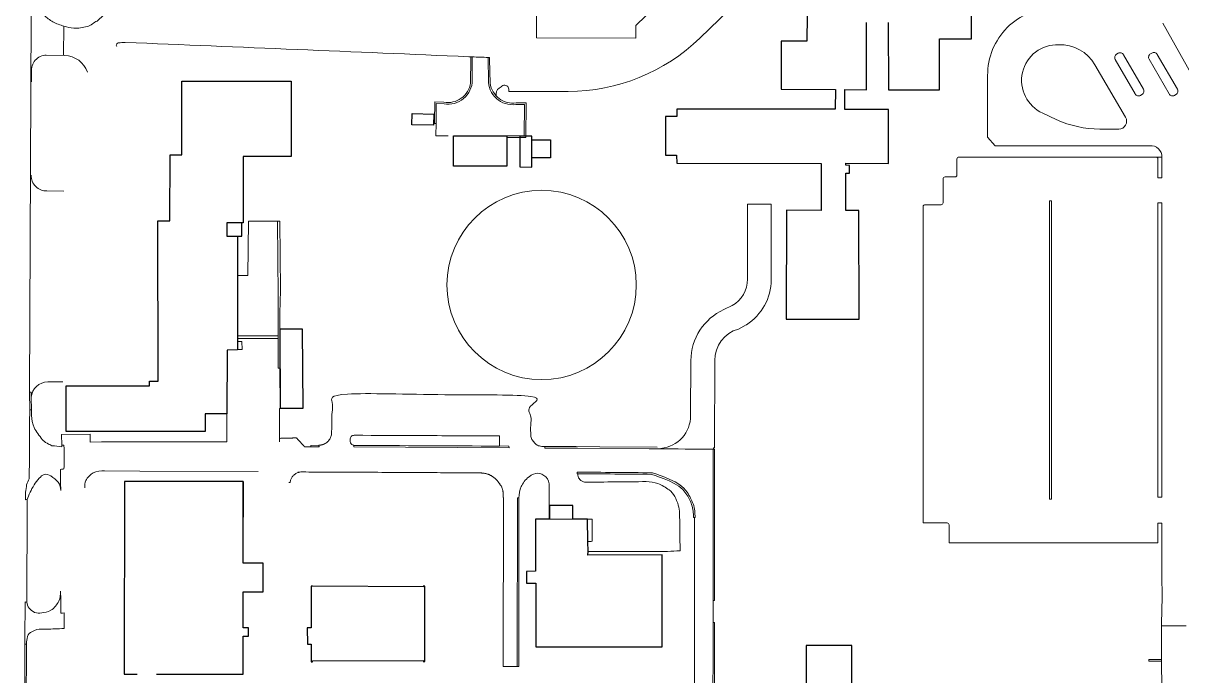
# Model space of a CAD drawing. Header units: millimetres. Extents: x 0 to 840, y 0 to 594.
# Drawn here: x 747.37 to 764.85, y 112.16 to 122.01 of the extents above; entities that cross this region are included whole.
import ezdxf

# ---------------------------------------------------------------- set-up
doc = ezdxf.new("R2010")
doc.units = ezdxf.units.MM
doc.layers.add('AC-0000-BESTAAND-co-06', color=1, linetype='Continuous')

msp = doc.modelspace()

# ---------------------------------------------------------------- linework, layer by layer
at = {"layer": 'AC-0000-BESTAAND-co-06', "linetype": 'Continuous', "lineweight": 13, "transparency": 33554687}
for p, q in [((747.98, 121.523), (747.984, 121.966)), ((754.668, 120.313), (754.865, 120.311)), ((757.777, 115.582), (757.801, 115.582)), ((757.786, 115.606), (757.786, 115.582))]:
    msp.add_line(p, q, dxfattribs=at)
at = {"layer": 'AC-0000-BESTAAND-co-06', "linetype": 'Continuous', "lineweight": 30, "transparency": 33554687}
msp.add_line((750.69, 115.096), (750.69, 114.559), dxfattribs=at)
at = {"layer": 'AC-0000-BESTAAND-co-06', "linetype": 'Continuous', "lineweight": 13, "transparency": 33554687, "flags": 128}
for points in [[(756.613, 121.786), (756.613, 121.978), (757.67, 123.003), (757.664, 123.395), (755.115, 123.406), (755.115, 121.792)], [(762.852, 114.832), (762.882, 114.832), (762.882, 119.332), (762.852, 119.332)], [(764.547, 119.302), (764.547, 114.859), (764.487, 114.859), (764.487, 119.302)], [(754.698, 115.629), (754.7, 115.605), (752.36, 115.617), (752.36, 115.641)], [(764.352, 112.412), (764.352, 112.388), (764.544, 112.388), (764.544, 112.412)]]:
    msp.add_lwpolyline(points, close=True, dxfattribs=at)
at = {"layer": 'AC-0000-BESTAAND-co-06', "linetype": 'Continuous', "lineweight": 30, "transparency": 33554687, "flags": 128}
for points in [[(760.418, 122.022), (760.425, 121.004), (761.194, 121.006), (761.195, 121.776), (761.675, 121.776), (761.675, 122.76)], [(759.195, 122.126), (759.194, 121.741), (758.807, 121.741), (758.807, 121.014), (759.623, 121.012), (759.622, 120.712), (757.229, 120.715), (757.229, 120.602), (757.061, 120.602), (757.062, 120.019), (757.228, 120.018), (757.23, 119.899), (759.41, 119.896), (759.407, 119.186), (758.884, 119.19), (758.882, 117.546), (759.983, 117.546), (759.979, 119.186), (759.778, 119.187), (759.778, 119.746), (759.838, 119.747), (759.837, 119.866), (759.778, 119.867), (759.779, 119.897), (760.423, 119.895), (760.424, 120.708), (760.092, 120.709), (759.767, 120.708), (759.767, 121.012), (760.092, 121.008), (760.092, 121.008), (760.093, 122.022)], [(753.566, 120.639), (753.561, 120.471), (753.231, 120.48), (753.236, 120.648), (753.566, 120.639)], [(753.861, 119.852), (753.864, 120.313), (754.668, 120.313), (754.666, 119.852), (753.861, 119.852)], [(754.864, 119.842), (755.043, 119.841), (755.043, 120.308), (754.865, 120.307), (754.864, 119.842)], [(755.046, 120.249), (755.327, 120.249), (755.326, 119.979), (755.046, 119.978), (755.046, 120.249)], [(750.601, 118.798), (750.667, 118.798), (750.667, 119)], [(751.248, 116.201), (751.592, 116.204), (751.585, 117.397), (751.241, 117.394), (751.248, 116.201)], [(750.69, 115.096), (748.897, 115.097), (748.895, 112.188), (749.09, 112.188)], [(749.382, 112.188), (750.689, 112.189), (750.689, 112.765), (750.769, 112.765), (750.769, 112.888), (750.689, 112.888), (750.689, 113.43), (750.989, 113.43), (750.989, 113.865), (750.689, 113.865), (750.69, 114.559), (750.69, 115.096)], [(757.01, 113.99), (755.888, 113.987), (755.891, 114.041), (755.889, 114.19), (755.884, 114.528), (755.662, 114.529), (755.662, 114.732), (755.308, 114.732), (755.308, 114.53), (755.304, 114.53), (755.101, 114.528), (755.1, 113.744), (754.964, 113.741), (754.964, 113.561), (755.102, 113.561), (755.102, 112.602), (757.011, 112.602), (757.01, 113.99)], [(753.409, 112.395), (753.409, 112.378), (753.428, 112.379), (753.429, 113.518), (753.41, 113.52), (753.408, 113.505), (751.736, 113.518), (751.717, 113.518), (751.716, 112.89), (751.656, 112.891), (751.657, 112.644), (751.717, 112.644), (751.717, 112.377), (751.737, 112.378), (751.737, 112.393), (753.409, 112.395)]]:
    msp.add_lwpolyline(points, dxfattribs=at)
at = {"layer": 'AC-0000-BESTAAND-co-06', "linetype": 'Continuous', "lineweight": 13, "transparency": 33554687, "flags": 128}
for points in [[(747.495, 122.415), (747.489, 122.133), (747.467, 116.445), (747.469, 116.177)], [(753.779, 120.313), (753.597, 120.313), (753.599, 120.503)], [(758.296, 118.15), (758.295, 118.217), (758.296, 119.282), (758.655, 119.283), (758.652, 118.689), (758.654, 118.579)], [(750.443, 115.693), (750.446, 117.077), (750.603, 117.083), (750.603, 117.086), (750.674, 117.086), (750.669, 117.207), (750.603, 117.207), (750.602, 118.204), (750.76, 118.204), (750.768, 119.024), (750.846, 119.023), (750.906, 119.023), (751.207, 119.025), (751.218, 117.896), (751.218, 116.808), (751.244, 116.808), (751.248, 116.201), (751.235, 116.2), (751.238, 115.693)], [(751.244, 116.808), (751.241, 117.394), (751.241, 117.634), (751.254, 117.977), (751.242, 119.025), (751.207, 119.025)], [(751.218, 117.292), (750.603, 117.292)], [(751.218, 117.256), (750.603, 117.256)], [(747.49, 116.445), (747.467, 116.445), (747.469, 116.177), (747.495, 116.178), (747.492, 116.367), (747.49, 116.445)], [(747.951, 115.645), (747.949, 115.808), (748.383, 115.809), (748.383, 115.692), (748.551, 115.693), (750.065, 115.696), (750.443, 115.693)], [(751.711, 115.619), (751.712, 115.642), (751.832, 115.645), (751.833, 115.62), (751.711, 115.619)], [(756.812, 115.59), (755.732, 115.598), (755.619, 115.599), (755.241, 115.6), (755.24, 115.626), (755.619, 115.624), (755.713, 115.623), (756.068, 115.619), (756.933, 115.614)], [(757.801, 115.582), (757.801, 113.3), (757.777, 113.3)], [(750.913, 115.246), (749.132, 115.253), (748.595, 115.255)], [(754.614, 114.844), (754.609, 112.304), (754.823, 112.304), (754.825, 114.851)], [(754.825, 114.851), (754.823, 112.304), (754.847, 112.304), (754.849, 114.851), (754.825, 114.851)], [(764.551, 113.27), (764.55, 113.255)], [(764.917, 112.919), (764.543, 112.919)], [(747.419, 112.641), (747.396, 112.643), (747.393, 111.479), (747.417, 111.479), (747.417, 111.792), (747.42, 112.525), (747.419, 112.641)]]:
    msp.add_lwpolyline(points, dxfattribs=at)
for points in [[(758.172, 122.364), (757.578, 121.787), (757.578, 121.787, -0.195418), (755.594, 120.982), (755.594, 120.982), (754.695, 120.982), (754.696, 121.015, 0.559498), (754.608, 121.069), (754.608, 121.069, 0.047124), (754.551, 121.033), (754.551, 121.033, 0.287068), (754.507, 120.913)], [(764.565, 122.012), (765.189, 120.892), (765.189, 120.892, 0.261408), (765.823, 120.528), (765.823, 120.528), (766.238, 120.532), (766.238, 120.532, 0.200083), (767.106, 120.898, 0.634834), (766.864, 121.509), (766.864, 121.509, -0.038083), (766.354, 121.572), (766.354, 121.572, -0.102759), (764.686, 122.403)], [(764.487, 114.172), (761.337, 114.172), (761.337, 114.442), (761.337, 114.442, 0.414214), (761.307, 114.472), (761.307, 114.472), (760.947, 114.472), (760.947, 119.242), (760.947, 119.242, -0.414214), (760.977, 119.272), (760.977, 119.272), (761.217, 119.272), (761.217, 119.272, 0.414214), (761.247, 119.302), (761.247, 119.302), (761.247, 119.662), (761.247, 119.662, -0.414214), (761.277, 119.692), (761.277, 119.692), (761.427, 119.692), (761.427, 119.692, 0.414214), (761.457, 119.722), (761.457, 119.722), (761.457, 119.962), (761.457, 119.962, -0.414214), (761.487, 119.992), (761.487, 119.992), (764.548, 119.992), (764.548, 119.992, 0.447169), (764.367, 120.163), (762.035, 120.163), (761.92, 120.292), (761.92, 121.223), (761.92, 121.223, -0.417497), (762.935, 122.243)], [(747.498, 121.128), (747.498, 121.277), (747.498, 121.277, -0.446463), (747.719, 121.528), (747.719, 121.528), (747.998, 121.524), (747.998, 121.524, -0.308597), (748.34, 121.273)], [(753.599, 120.503), (753.602, 120.798), (753.719, 120.795), (753.719, 120.795, 0.465532), (754.145, 121.152), (754.145, 121.152), (754.146, 121.459), (754.146, 121.503)], [(754.929, 120.307), (754.935, 120.785), (754.802, 120.785), (754.802, 120.785, -0.465265), (754.388, 121.158), (754.388, 121.158), (754.384, 121.46), (754.384, 121.494)], [(754.384, 121.494), (754.384, 121.46), (754.388, 121.158), (754.388, 121.158, 0.465265), (754.802, 120.785), (754.802, 120.785), (754.935, 120.785), (754.929, 120.31), (754.668, 120.313), (754.668, 120.289), (754.953, 120.286), (754.96, 120.809), (754.806, 120.809), (754.806, 120.809, -0.415917), (754.416, 121.104), (754.416, 121.104), (754.407, 121.461), (754.407, 121.493), (754.384, 121.494)], [(747.492, 119.717, 0.428987), (747.728, 119.48), (747.728, 119.48), (747.984, 119.477)], [(758.654, 118.579), (758.653, 118.142), (758.653, 118.142, -0.259586), (758.28, 117.462), (758.279, 117.462), (758.159, 117.396), (758.159, 117.396, 0.333781), (757.802, 116.922), (757.802, 116.922), (757.799, 115.606), (757.786, 115.606)], [(756.812, 115.59), (756.935, 115.59), (756.992, 115.595), (756.992, 115.595, 0.383699), (757.439, 116.092), (757.439, 116.092), (757.443, 116.923), (757.443, 116.923, -0.289191), (757.939, 117.691), (757.939, 117.691), (758.065, 117.75), (758.065, 117.75, 0.275738), (758.296, 118.15), (758.296, 118.15), (758.296, 118.15)], [(747.492, 116.367, -0.383584), (747.742, 116.6), (747.742, 116.6), (747.967, 116.6)]]:
    msp.add_lwpolyline(points, format="xyb", dxfattribs=at)
for points in [[(763.897, 120.412, 0.581233), (764, 120.591), (764, 120.591), (763.539, 121.385), (763.539, 121.384, 0.275055), (762.992, 121.687), (762.992, 121.687, 0.824548), (762.752, 120.654), (762.752, 120.654), (762.953, 120.556), (762.953, 120.556, 0.102041), (763.613, 120.412), (763.613, 120.412), (763.897, 120.412), (763.897, 120.412)], [(754.145, 121.152, -0.465532), (753.719, 120.795), (753.719, 120.795), (753.602, 120.798), (753.599, 120.499), (753.575, 120.499), (753.575, 120.527), (753.578, 120.823), (753.716, 120.819), (753.716, 120.819, 0.418182), (754.12, 121.108), (754.12, 121.108), (754.122, 121.475), (754.122, 121.505), (754.146, 121.503), (754.146, 121.459), (754.145, 121.152), (754.145, 121.152)], [(763.969, 121.535, 0.414214), (763.887, 121.557), (763.887, 121.557), (763.866, 121.545), (763.866, 121.545, 0.414214), (763.844, 121.463), (763.844, 121.463), (764.144, 120.944), (764.144, 120.944, 0.414214), (764.226, 120.922), (764.226, 120.922), (764.247, 120.934), (764.247, 120.934, 0.414214), (764.269, 121.016), (764.269, 121.016), (763.969, 121.535), (763.969, 121.535)], [(764.397, 121.561), (764.377, 121.549), (764.377, 121.549, 0.414214), (764.355, 121.467), (764.355, 121.467), (764.657, 120.944), (764.657, 120.944, 0.414214), (764.739, 120.922), (764.739, 120.922), (764.76, 120.934), (764.76, 120.934, 0.414214), (764.782, 121.016), (764.782, 121.016), (764.479, 121.539), (764.479, 121.539, 0.414214), (764.397, 121.561), (764.397, 121.561)], [(764.487, 119.962, 0.414214), (764.457, 119.992), (764.457, 119.992), (764.548, 119.992), (764.547, 119.98), (764.547, 119.68), (764.487, 119.68), (764.487, 119.962)]]:
    msp.add_lwpolyline(points, format="xyb", close=True, dxfattribs=at)
at = {"layer": 'AC-0000-BESTAAND-co-06', "linetype": 'Continuous', "lineweight": 30, "transparency": 33554687, "flags": 128}
for points in [[(749.766, 121.135), (751.413, 121.135), (751.413, 119.998), (750.69, 119.999), (750.689, 119), (750.442, 119), (750.442, 118.798), (750.601, 118.798), (750.603, 117.083), (750.446, 117.077), (750.445, 116.119), (750.114, 116.119), (750.114, 115.849), (748.593, 115.849), (748.019, 115.849), (748.019, 116.539), (748.593, 116.539), (749.276, 116.539), (749.276, 116.612), (749.405, 116.612), (749.404, 119.03), (749.585, 119.03), (749.586, 120.025), (749.766, 120.025)], [(759.181, 111.184), (759.871, 111.184), (759.871, 112.624), (759.181, 112.624)]]:
    msp.add_lwpolyline(points, close=True, dxfattribs=at)
at = {"layer": 'AC-0000-BESTAAND-co-06', "linetype": 'Continuous', "lineweight": 13, "transparency": 33554687}
msp.add_circle((755.191, 118.062), 1.428, dxfattribs=at)
msp.add_arc((764.517, 119.722), 0.03, 179.9993, 179.9997, dxfattribs=at)
for points, knots in [([(750.172, 123.579), (750.172, 123.579), (749.597, 123.603), (749.022, 123.626), (748.448, 123.649), (748.414, 123.65), (748.38, 123.651), (748.346, 123.652), (748.337, 123.651), (748.328, 123.651), (748.319, 123.65), (748.236, 123.647), (748.154, 123.644), (748.072, 123.641), (748.004, 123.615), (747.893, 123.573), (747.824, 123.513), (747.756, 123.453), (747.688, 123.388), (747.627, 123.322), (747.57, 123.261), (747.538, 123.15), (747.522, 123.089), (747.512, 122.98), (747.503, 122.872), (747.493, 122.763), (747.494, 122.647), (747.494, 122.531), (747.495, 122.415), (747.519, 122.371), (747.548, 122.318), (747.581, 122.273), (747.616, 122.226), (747.648, 122.178), (747.688, 122.133), (747.726, 122.091), (747.77, 122.059), (747.82, 122.032), (747.873, 122.003), (747.927, 121.983), (747.984, 121.966), (748.034, 121.951), (748.084, 121.942), (748.134, 121.937), (748.201, 121.931), (748.268, 121.946), (748.335, 121.959), (748.391, 121.971), (748.441, 122.029), (748.484, 122.041), (749.047, 122.554), (749.609, 123.067), (750.172, 123.579)], [0, 0, 0, 0, 0.025, 0.05, 0.05, 0.05, 0.1, 0.1, 0.1, 0.15, 0.15, 0.15, 0.2, 0.2, 0.2, 0.268921, 0.268921, 0.268921, 0.336683, 0.336683, 0.336683, 0.4, 0.4, 0.4, 0.5, 0.5, 0.5, 0.6, 0.6, 0.6, 0.627412, 0.627412, 0.627412, 0.65658, 0.65658, 0.65658, 0.684142, 0.684142, 0.684142, 0.713288, 0.713288, 0.713288, 0.738541, 0.738541, 0.738541, 0.771929, 0.771929, 0.771929, 0.8, 0.8, 0.8, 1, 1, 1, 1]), ([(754.407, 121.493), (754.399, 121.493), (754.391, 121.493), (754.384, 121.494), (754.304, 121.497), (754.225, 121.5), (754.146, 121.503), (754.128, 121.504), (754.11, 121.505), (754.092, 121.506), (752.365, 121.578), (750.638, 121.65), (748.911, 121.721), (748.875, 121.719), (748.84, 121.717), (748.805, 121.715), (748.801, 121.713), (748.785, 121.71), (748.781, 121.702), (748.777, 121.695), (748.774, 121.688), (748.775, 121.681), (748.775, 121.674), (748.782, 121.668), (748.783, 121.662)], [0, 0, 0, 0, 0.1, 0.1, 0.1, 0.2, 0.2, 0.2, 0.3, 0.3, 0.3, 0.4, 0.4, 0.4, 0.5, 0.5, 0.5, 0.698019, 0.698019, 0.698019, 0.854266, 0.854266, 0.854266, 1, 1, 1, 1]), ([(747.469, 116.177), (747.467, 115.83), (747.464, 115.483), (747.462, 115.137), (747.448, 115.107), (747.435, 115.077), (747.422, 115.047), (747.417, 115.009), (747.412, 114.971), (747.407, 114.933), (747.406, 114.896), (747.405, 114.859), (747.404, 114.822), (747.414, 114.823), (747.423, 114.823), (747.433, 114.824), (747.43, 114.308), (747.427, 113.792), (747.424, 113.276), (747.428, 113.254), (747.438, 113.208), (747.461, 113.186), (747.485, 113.162), (747.509, 113.135), (747.543, 113.122), (747.578, 113.109), (747.615, 113.109), (747.65, 113.113), (747.696, 113.119), (747.741, 113.126), (747.786, 113.153), (747.843, 113.187), (747.881, 113.242), (747.908, 113.29), (747.931, 113.33), (747.936, 113.401), (747.935, 113.441), (747.937, 113.331), (747.939, 113.221), (747.94, 113.112), (747.957, 113.112), (747.974, 113.112), (747.991, 113.113), (747.99, 113.034), (747.99, 112.956), (747.99, 112.878), (747.942, 112.877), (747.894, 112.873), (747.846, 112.872), (747.767, 112.869), (747.689, 112.871), (747.611, 112.868), (747.564, 112.867), (747.521, 112.838), (747.48, 112.817), (747.426, 112.789), (747.42, 112.672), (747.419, 112.641), (747.411, 112.642), (747.404, 112.642), (747.396, 112.643), (747.397, 112.855), (747.398, 113.067), (747.399, 113.279), (747.407, 113.278), (747.415, 113.277), (747.424, 113.276)], [0, 0, 0, 0, 0.033333, 0.033333, 0.033333, 0.066667, 0.066667, 0.066667, 0.1, 0.1, 0.1, 0.133333, 0.133333, 0.133333, 0.166667, 0.166667, 0.166667, 0.2, 0.2, 0.2, 0.224605, 0.224605, 0.224605, 0.251177, 0.251177, 0.251177, 0.278444, 0.278444, 0.278444, 0.31433, 0.31433, 0.31433, 0.361047, 0.361047, 0.361047, 0.4, 0.4, 0.4, 0.466667, 0.466667, 0.466667, 0.533333, 0.533333, 0.533333, 0.6, 0.6, 0.6, 0.640805, 0.640805, 0.640805, 0.707549, 0.707549, 0.707549, 0.747169, 0.747169, 0.747169, 0.8, 0.8, 0.8, 0.866667, 0.866667, 0.866667, 0.933333, 0.933333, 0.933333, 1, 1, 1, 1]), ([(747.469, 116.177), (747.478, 116.177), (747.487, 116.178), (747.495, 116.178), (747.495, 116.149), (747.495, 116.119), (747.495, 116.09), (747.497, 116.038), (747.51, 115.962), (747.536, 115.91), (747.567, 115.849), (747.614, 115.788), (747.657, 115.73), (747.692, 115.684), (747.768, 115.655), (747.803, 115.637), (747.853, 115.631), (747.902, 115.626), (747.951, 115.62), (747.951, 115.628), (747.951, 115.637), (747.951, 115.645), (747.963, 115.645), (747.974, 115.644), (747.986, 115.644), (747.986, 115.571), (747.987, 115.497), (747.987, 115.424), (747.987, 115.378), (747.986, 115.332), (747.986, 115.286), (747.969, 115.283), (747.952, 115.281), (747.934, 115.279), (747.935, 115.173), (747.936, 115.067), (747.936, 114.961), (747.935, 114.991), (747.926, 115.054), (747.899, 115.085), (747.868, 115.119), (747.833, 115.154), (747.788, 115.18), (747.757, 115.198), (747.718, 115.214), (747.688, 115.202), (747.66, 115.192), (747.635, 115.171), (747.613, 115.146), (747.583, 115.113), (747.56, 115.078), (747.535, 115.044), (747.49, 114.978), (747.455, 114.889), (747.433, 114.824)], [0, 0, 0, 0, 0.125, 0.125, 0.125, 0.25, 0.25, 0.25, 0.330324, 0.330324, 0.330324, 0.424504, 0.424504, 0.424504, 0.5, 0.5, 0.5, 0.535714, 0.535714, 0.535714, 0.571429, 0.571429, 0.571429, 0.607143, 0.607143, 0.607143, 0.642857, 0.642857, 0.642857, 0.678571, 0.678571, 0.678571, 0.714286, 0.714286, 0.714286, 0.75, 0.75, 0.75, 0.788317, 0.788317, 0.788317, 0.831816, 0.831816, 0.831816, 0.862129, 0.862129, 0.862129, 0.889928, 0.889928, 0.889928, 0.928032, 0.928032, 0.928032, 1, 1, 1, 1]), ([(754.554, 115.784), (754.554, 115.784), (753.823, 115.787), (753.092, 115.791), (752.361, 115.794), (752.353, 115.793), (752.326, 115.788), (752.319, 115.775), (752.313, 115.763), (752.306, 115.752), (752.304, 115.74), (752.302, 115.726), (752.302, 115.713), (752.304, 115.7), (752.307, 115.687), (752.313, 115.676), (752.319, 115.665), (752.326, 115.65), (752.352, 115.644), (752.36, 115.641), (753.091, 115.637), (753.823, 115.634), (754.554, 115.63), (754.554, 115.681), (754.554, 115.732), (754.554, 115.784)], [0, 0, 0, 0, 0.125, 0.25, 0.25, 0.25, 0.305988, 0.305988, 0.305988, 0.351087, 0.351087, 0.351087, 0.398593, 0.398593, 0.398593, 0.443744, 0.443744, 0.443744, 0.5, 0.5, 0.5, 0.75, 0.75, 0.75, 1, 1, 1, 1]), ([(757.777, 112.97), (757.785, 112.97), (757.793, 112.97), (757.801, 112.97), (757.8, 112.299), (757.8, 111.628), (757.8, 110.957), (757.8, 110.918), (757.803, 110.873), (757.813, 110.835), (757.82, 110.803), (757.831, 110.771), (757.845, 110.74), (757.856, 110.716), (757.868, 110.693), (757.883, 110.672), (757.903, 110.642), (757.926, 110.617), (757.952, 110.593), (757.98, 110.566), (758.012, 110.547), (758.043, 110.525), (758.073, 110.505), (758.114, 110.491), (758.144, 110.482), (758.154, 110.48), (758.164, 110.477), (758.174, 110.474), (758.182, 110.473), (758.19, 110.471), (758.199, 110.47), (758.208, 110.469), (758.216, 110.467), (758.225, 110.466), (758.233, 110.466), (758.241, 110.465), (758.25, 110.464), (758.258, 110.464), (758.266, 110.464), (758.274, 110.463), (758.83, 110.464), (759.385, 110.464), (759.941, 110.464), (759.941, 110.464), (759.941, 110.464), (759.941, 110.464), (759.941, 110.456), (759.941, 110.448), (759.941, 110.44), (759.385, 110.44), (758.829, 110.44), (758.273, 110.439), (758.264, 110.44), (758.256, 110.44), (758.248, 110.44), (758.24, 110.441), (758.231, 110.442), (758.223, 110.442), (758.214, 110.444), (758.204, 110.445), (758.195, 110.446), (758.186, 110.448), (758.178, 110.449), (758.169, 110.451), (758.159, 110.454), (758.148, 110.456), (758.137, 110.459), (758.106, 110.468), (758.062, 110.483), (758.031, 110.505), (757.999, 110.527), (757.965, 110.547), (757.936, 110.575), (757.908, 110.6), (757.884, 110.627), (757.863, 110.658), (757.847, 110.681), (757.835, 110.704), (757.823, 110.73), (757.808, 110.762), (757.797, 110.796), (757.789, 110.829), (757.779, 110.87), (757.776, 110.916), (757.776, 110.956), (757.777, 112.498), (757.777, 114.04), (757.777, 115.582), (757.496, 115.585), (757.216, 115.587), (756.935, 115.59)], [0, 0, 0, 0, 0.071429, 0.071429, 0.071429, 0.142857, 0.142857, 0.142857, 0.170862, 0.170862, 0.170862, 0.193624, 0.193624, 0.193624, 0.211309, 0.211309, 0.211309, 0.23517, 0.23517, 0.23517, 0.260816, 0.260816, 0.260816, 0.285714, 0.285714, 0.285714, 0.309524, 0.309524, 0.309524, 0.333333, 0.333333, 0.333333, 0.357143, 0.357143, 0.357143, 0.380952, 0.380952, 0.380952, 0.404762, 0.404762, 0.404762, 0.428571, 0.428571, 0.428571, 0.571429, 0.571429, 0.571429, 0.591837, 0.591837, 0.591837, 0.612245, 0.612245, 0.612245, 0.632653, 0.632653, 0.632653, 0.653061, 0.653061, 0.653061, 0.673469, 0.673469, 0.673469, 0.693878, 0.693878, 0.693878, 0.714286, 0.714286, 0.714286, 0.739335, 0.739335, 0.739335, 0.764982, 0.764982, 0.764982, 0.788867, 0.788867, 0.788867, 0.806756, 0.806756, 0.806756, 0.829551, 0.829551, 0.829551, 0.857143, 0.857143, 0.857143, 0.928571, 0.928571, 0.928571, 1, 1, 1, 1]), ([(759.941, 110.464), (759.941, 110.456), (759.941, 110.448), (759.941, 110.44), (759.385, 110.44), (758.829, 110.44), (758.273, 110.439), (758.264, 110.44), (758.256, 110.44), (758.248, 110.44), (758.24, 110.441), (758.231, 110.442), (758.223, 110.442), (758.214, 110.444), (758.204, 110.445), (758.195, 110.446), (758.186, 110.448), (758.178, 110.449), (758.169, 110.451), (758.159, 110.454), (758.148, 110.456), (758.137, 110.459), (758.106, 110.468), (758.062, 110.483), (758.031, 110.505), (757.999, 110.527), (757.965, 110.547), (757.936, 110.575), (757.908, 110.6), (757.884, 110.627), (757.863, 110.658), (757.847, 110.681), (757.835, 110.704), (757.823, 110.73), (757.808, 110.762), (757.797, 110.796), (757.789, 110.829), (757.779, 110.87), (757.776, 110.916), (757.776, 110.956), (757.777, 112.498), (757.777, 114.04), (757.777, 115.582), (757.673, 115.583), (757.568, 115.584), (757.464, 115.585)], [0, 0, 0, 0, 0.047619, 0.047619, 0.047619, 0.095238, 0.095238, 0.095238, 0.142857, 0.142857, 0.142857, 0.190476, 0.190476, 0.190476, 0.238095, 0.238095, 0.238095, 0.285714, 0.285714, 0.285714, 0.333333, 0.333333, 0.333333, 0.391781, 0.391781, 0.391781, 0.451625, 0.451625, 0.451625, 0.507356, 0.507356, 0.507356, 0.549096, 0.549096, 0.549096, 0.602285, 0.602285, 0.602285, 0.666667, 0.666667, 0.666667, 0.833333, 0.833333, 0.833333, 1, 1, 1, 1]), ([(748.595, 115.255), (748.553, 115.258), (748.469, 115.254), (748.426, 115.228), (748.386, 115.203), (748.338, 115.154), (748.316, 115.113), (748.3, 115.083), (748.297, 115.029), (748.299, 115.001)], [0, 0, 0, 0, 0.38435, 0.38435, 0.38435, 0.745397, 0.745397, 0.745397, 1, 1, 1, 1]), ([(754.825, 114.851), (754.833, 114.851), (754.841, 114.851), (754.849, 114.851), (754.848, 114.896), (754.856, 114.973), (754.881, 115.019), (754.908, 115.071), (754.943, 115.124), (755.001, 115.169), (755.045, 115.202), (755.091, 115.222), (755.135, 115.223), (755.176, 115.224), (755.217, 115.192), (755.257, 115.166), (755.299, 115.139), (755.305, 115.06), (755.307, 115.035), (755.306, 114.902), (755.305, 114.769), (755.304, 114.636), (755.304, 114.609), (755.304, 114.583), (755.303, 114.556), (755.304, 114.548), (755.304, 114.539), (755.304, 114.53), (755.306, 114.53), (755.307, 114.53), (755.308, 114.53), (755.426, 114.53), (755.544, 114.529), (755.662, 114.529), (755.736, 114.529), (755.81, 114.529), (755.884, 114.528), (755.907, 114.528), (755.93, 114.527), (755.953, 114.526), (755.953, 114.415), (755.954, 114.304), (755.954, 114.194), (755.932, 114.192), (755.911, 114.191), (755.889, 114.19)], [0, 0, 0, 0, 0.333333, 0.333333, 0.333333, 0.406371, 0.406371, 0.406371, 0.487908, 0.487908, 0.487908, 0.549468, 0.549468, 0.549468, 0.606663, 0.606663, 0.606663, 0.666667, 0.666667, 0.666667, 0.703704, 0.703704, 0.703704, 0.740741, 0.740741, 0.740741, 0.777778, 0.777778, 0.777778, 0.814815, 0.814815, 0.814815, 0.851852, 0.851852, 0.851852, 0.888889, 0.888889, 0.888889, 0.925926, 0.925926, 0.925926, 0.962963, 0.962963, 0.962963, 1, 1, 1, 1]), ([(755.73, 115.238), (755.73, 115.23), (755.73, 115.222), (755.73, 115.214), (755.732, 115.214), (755.734, 115.214), (755.736, 115.214), (755.735, 115.207), (755.736, 115.198), (755.737, 115.191), (755.738, 115.178), (755.743, 115.165), (755.75, 115.153), (755.754, 115.143), (755.761, 115.136), (755.768, 115.128), (755.785, 115.107), (755.822, 115.094), (755.839, 115.086), (756.149, 115.089), (756.46, 115.092), (756.77, 115.095), (756.823, 115.094), (756.893, 115.083), (756.946, 115.064), (757.004, 115.043), (757.062, 115.005), (757.117, 114.97), (757.185, 114.927), (757.225, 114.811), (757.247, 114.768), (757.256, 114.728), (757.264, 114.689), (757.272, 114.65), (757.275, 114.45), (757.278, 114.25), (757.28, 114.051), (757.217, 114.047), (757.154, 114.044), (757.091, 114.041), (756.691, 114.041), (756.291, 114.041), (755.891, 114.041)], [0, 0, 0, 0, 0.1, 0.1, 0.1, 0.2, 0.2, 0.2, 0.226717, 0.226717, 0.226717, 0.271888, 0.271888, 0.271888, 0.306542, 0.306542, 0.306542, 0.4, 0.4, 0.4, 0.6, 0.6, 0.6, 0.658096, 0.658096, 0.658096, 0.721633, 0.721633, 0.721633, 0.8, 0.8, 0.8, 0.85, 0.85, 0.85, 0.9, 0.9, 0.9, 0.95, 0.95, 0.95, 1, 1, 1, 1]), ([(756.855, 115.204), (756.482, 115.208), (756.109, 115.211), (755.736, 115.214), (755.734, 115.214), (755.732, 115.214), (755.73, 115.214), (755.73, 115.222), (755.73, 115.23), (755.73, 115.238), (756.107, 115.235), (756.484, 115.232), (756.862, 115.228), (756.977, 115.184), (757.279, 115.102), (757.386, 114.935), (757.405, 114.906), (757.425, 114.878), (757.439, 114.846), (757.453, 114.817), (757.465, 114.788), (757.476, 114.758), (757.489, 114.725), (757.498, 114.687), (757.502, 114.654), (757.504, 114.621), (757.506, 114.588), (757.508, 114.554), (757.505, 114.554), (757.502, 114.553), (757.5, 114.553), (757.494, 114.553), (757.489, 114.553), (757.484, 114.553), (757.482, 114.585), (757.48, 114.618), (757.478, 114.651), (757.474, 114.682), (757.466, 114.719), (757.454, 114.75), (757.443, 114.779), (757.431, 114.807), (757.418, 114.835), (757.404, 114.864), (757.386, 114.89), (757.369, 114.917), (757.264, 115.081), (756.968, 115.161), (756.855, 115.204)], [0, 0, 0, 0, 0.083333, 0.083333, 0.083333, 0.166667, 0.166667, 0.166667, 0.25, 0.25, 0.25, 0.333333, 0.333333, 0.333333, 0.443837, 0.443837, 0.443837, 0.46276, 0.46276, 0.46276, 0.480335, 0.480335, 0.480335, 0.5, 0.5, 0.5, 0.666667, 0.666667, 0.666667, 0.722222, 0.722222, 0.722222, 0.777778, 0.777778, 0.777778, 0.833333, 0.833333, 0.833333, 0.852851, 0.852851, 0.852851, 0.870316, 0.870316, 0.870316, 0.888317, 0.888317, 0.888317, 1, 1, 1, 1]), ([(755.73, 115.238), (756.107, 115.235), (756.484, 115.232), (756.862, 115.228), (756.977, 115.184), (757.279, 115.102), (757.386, 114.935), (757.405, 114.906), (757.425, 114.878), (757.439, 114.846), (757.453, 114.817), (757.465, 114.788), (757.476, 114.758), (757.489, 114.725), (757.498, 114.687), (757.502, 114.654), (757.504, 114.621), (757.506, 114.588), (757.508, 114.554), (757.505, 114.554), (757.502, 114.553), (757.5, 114.553), (757.499, 113.186), (757.498, 111.818), (757.498, 110.451), (757.498, 110.419), (757.498, 110.387), (757.499, 110.355), (757.498, 109.959), (757.497, 109.563), (757.496, 109.167), (757.496, 109.142), (757.496, 109.117), (757.496, 109.091), (757.496, 108.884), (757.495, 108.677), (757.494, 108.47)], [0, 0, 0, 0, 0.333333, 0.333333, 0.333333, 0.554341, 0.554341, 0.554341, 0.592186, 0.592186, 0.592186, 0.627337, 0.627337, 0.627337, 0.666667, 0.666667, 0.666667, 0.714286, 0.714286, 0.714286, 0.761905, 0.761905, 0.761905, 0.809524, 0.809524, 0.809524, 0.857143, 0.857143, 0.857143, 0.904762, 0.904762, 0.904762, 0.952381, 0.952381, 0.952381, 1, 1, 1, 1]), ([(764.487, 114.172), (764.487, 114.27), (764.487, 114.368), (764.487, 114.466), (764.507, 114.466), (764.527, 114.466), (764.547, 114.466), (764.547, 114.332), (764.547, 114.199), (764.548, 114.066), (764.549, 113.801), (764.55, 113.536), (764.551, 113.27), (764.548, 113.18), (764.546, 113.09), (764.543, 113), (764.544, 112.804), (764.544, 112.608), (764.544, 112.412), (764.55, 110.781), (764.556, 109.149), (764.562, 107.518), (764.564, 107.086), (764.565, 106.655), (764.567, 106.223), (764.567, 106.217), (764.567, 106.211), (764.567, 106.205), (764.567, 105.582), (764.566, 104.959), (764.566, 104.337), (764.566, 104.282), (764.559, 104.215), (764.543, 104.161), (764.525, 104.097), (764.497, 104.031), (764.459, 103.97), (764.424, 103.915), (764.385, 103.868), (764.336, 103.826), (764.287, 103.783), (764.236, 103.75), (764.176, 103.728), (764.109, 103.703), (764.04, 103.687), (763.972, 103.678), (763.904, 103.668), (763.832, 103.661), (763.764, 103.662), (763.293, 103.662), (762.823, 103.662), (762.353, 103.662), (762.353, 103.67), (762.353, 103.678), (762.353, 103.686), (762.357, 103.686), (762.361, 103.686), (762.365, 103.686), (762.365, 103.729), (762.365, 103.772), (762.365, 103.814), (762.366, 104.165), (762.367, 104.516), (762.367, 104.866), (762.288, 104.866), (762.208, 104.866), (762.128, 104.867), (762.128, 104.889), (762.128, 104.912), (762.128, 104.935), (762.088, 104.935), (762.048, 104.935), (762.008, 104.935), (762.008, 104.964), (762.007, 104.994), (762.007, 105.024), (762.007, 105.034), (762.008, 105.045), (762.008, 105.055), (762.048, 105.055), (762.087, 105.055), (762.127, 105.056), (762.127, 105.032), (762.128, 105.009), (762.128, 104.985), (762.149, 104.985), (762.17, 104.986), (762.191, 104.986), (762.191, 105.014), (762.191, 105.042), (762.19, 105.071), (762.08, 105.071), (761.969, 105.071), (761.859, 105.072), (761.859, 105.1), (761.859, 105.128), (761.859, 105.156), (761.693, 105.156), (761.526, 105.156), (761.36, 105.156), (761.36, 105.112), (761.36, 105.068), (761.36, 105.023), (761.2, 105.023), (761.039, 105.023), (760.879, 105.023), (760.734, 105.023), (760.589, 105.023), (760.444, 105.023), (760.368, 105.024), (760.292, 105.026), (760.215, 105.027), (760.135, 105.028), (760.055, 105.029), (759.975, 105.03), (759.603, 105.031), (759.23, 105.032), (758.858, 105.033), (758.657, 105.032), (758.456, 105.032), (758.255, 105.031), (758.182, 105.051), (758.109, 105.071), (758.035, 105.092), (758.003, 105.114), (757.97, 105.136), (757.938, 105.158), (757.921, 105.173), (757.905, 105.189), (757.888, 105.204), (757.872, 105.225), (757.856, 105.246), (757.84, 105.267), (757.831, 105.288), (757.822, 105.31), (757.813, 105.331), (757.809, 105.359), (757.805, 105.387), (757.802, 105.415), (757.801, 105.507), (757.8, 105.6), (757.799, 105.692)], [0, 0, 0, 0, 0.033333, 0.033333, 0.033333, 0.066667, 0.066667, 0.066667, 0.1, 0.1, 0.1, 0.133333, 0.133333, 0.133333, 0.166667, 0.166667, 0.166667, 0.2, 0.2, 0.2, 0.233333, 0.233333, 0.233333, 0.266667, 0.266667, 0.266667, 0.3, 0.3, 0.3, 0.333333, 0.333333, 0.333333, 0.383336, 0.383336, 0.383336, 0.442165, 0.442165, 0.442165, 0.495738, 0.495738, 0.495738, 0.548493, 0.548493, 0.548493, 0.607735, 0.607735, 0.607735, 0.666667, 0.666667, 0.666667, 0.677419, 0.677419, 0.677419, 0.688172, 0.688172, 0.688172, 0.698925, 0.698925, 0.698925, 0.709677, 0.709677, 0.709677, 0.72043, 0.72043, 0.72043, 0.731183, 0.731183, 0.731183, 0.741935, 0.741935, 0.741935, 0.752688, 0.752688, 0.752688, 0.763441, 0.763441, 0.763441, 0.774194, 0.774194, 0.774194, 0.784946, 0.784946, 0.784946, 0.795699, 0.795699, 0.795699, 0.806452, 0.806452, 0.806452, 0.817204, 0.817204, 0.817204, 0.827957, 0.827957, 0.827957, 0.83871, 0.83871, 0.83871, 0.849462, 0.849462, 0.849462, 0.860215, 0.860215, 0.860215, 0.870968, 0.870968, 0.870968, 0.88172, 0.88172, 0.88172, 0.892473, 0.892473, 0.892473, 0.903226, 0.903226, 0.903226, 0.913978, 0.913978, 0.913978, 0.924731, 0.924731, 0.924731, 0.935484, 0.935484, 0.935484, 0.946237, 0.946237, 0.946237, 0.956989, 0.956989, 0.956989, 0.967742, 0.967742, 0.967742, 0.978495, 0.978495, 0.978495, 0.989247, 0.989247, 0.989247, 1, 1, 1, 1]), ([(747.944, 106.249), (747.951, 106.249), (747.958, 106.248), (747.966, 106.247), (747.967, 106.215), (747.966, 106.122), (747.921, 106.087), (747.846, 106.028), (747.764, 105.95), (747.678, 105.95), (747.61, 105.949), (747.539, 105.991), (747.47, 106.027), (747.428, 106.048), (747.395, 106.102), (747.37, 106.121), (747.371, 106.281), (747.372, 106.441), (747.373, 106.6), (747.377, 107.926), (747.381, 109.252), (747.385, 110.578), (747.388, 110.878), (747.391, 111.179), (747.393, 111.479), (747.394, 111.867), (747.395, 112.255), (747.396, 112.643)], [0, 0, 0, 0, 0.333333, 0.333333, 0.333333, 0.402288, 0.402288, 0.402288, 0.517788, 0.517788, 0.517788, 0.609599, 0.609599, 0.609599, 0.666667, 0.666667, 0.666667, 0.75, 0.75, 0.75, 0.833333, 0.833333, 0.833333, 0.916667, 0.916667, 0.916667, 1, 1, 1, 1])]:
    msp.add_open_spline(points, degree=3, knots=knots, dxfattribs=at)
for points, weights, knots in [([(751.236, 116.112), (751.237, 115.991), (751.238, 115.87), (751.238, 115.749), (751.324, 115.751), (751.409, 115.752), (751.494, 115.754), (751.535, 115.709), (751.575, 115.664), (751.616, 115.619), (751.647, 115.619), (751.679, 115.619), (751.711, 115.619), (751.751, 115.62), (751.792, 115.62), (751.833, 115.62), (751.833, 115.628), (751.833, 115.636), (751.832, 115.645), (751.937, 115.644), (752.014, 115.715), (752.023, 115.819), (752.025, 115.918), (752.028, 116.016), (752.031, 116.114), (752.032, 116.215), (752.032, 116.316), (752.033, 116.417), (753.031, 116.41), (754.029, 116.404), (755.027, 116.398), (755.026, 116.298), (755.026, 116.199), (755.025, 116.099), (755.026, 116.001), (755.027, 115.903), (755.028, 115.804), (755.028, 115.789), (755.031, 115.765), (755.037, 115.75), (755.051, 115.717), (755.081, 115.68), (755.107, 115.656), (755.137, 115.627), (755.21, 115.624), (755.24, 115.626), (755.24, 115.617), (755.241, 115.609), (755.241, 115.6), (755.402, 115.6), (755.563, 115.599), (755.724, 115.598)], [1, 1, 1, 1, 1, 1, 1, 1, 1, 1, 1, 1, 1, 1, 1, 1, 1, 1, 1, 0.823079892858, 0.823079892858, 1, 1, 1, 1, 1, 1, 1, 1, 1, 1, 1, 1, 1, 1, 1, 1, 1, 1, 1, 1, 1, 1, 1, 1, 1, 1, 1, 1, 1, 1, 1], [0, 0, 0, 0, 0.033333, 0.033333, 0.033333, 0.066667, 0.066667, 0.066667, 0.1, 0.1, 0.1, 0.133333, 0.133333, 0.133333, 0.166667, 0.166667, 0.166667, 0.2, 0.2, 0.2, 0.4, 0.4, 0.4, 0.44, 0.44, 0.44, 0.48, 0.48, 0.48, 0.52, 0.52, 0.52, 0.56, 0.56, 0.56, 0.6, 0.6, 0.6, 0.635902, 0.635902, 0.635902, 0.711907, 0.711907, 0.711907, 0.8, 0.8, 0.8, 0.9, 0.9, 0.9, 1, 1, 1, 1]), ([(754.614, 114.844), (754.613, 114.873), (754.612, 114.902), (754.61, 114.931), (754.607, 114.96), (754.597, 115.004), (754.577, 115.033), (754.552, 115.07), (754.526, 115.108), (754.491, 115.141), (754.467, 115.163), (754.44, 115.179), (754.414, 115.193), (754.375, 115.214), (754.316, 115.224), (754.277, 115.225), (754.107, 115.227), (753.937, 115.228), (753.767, 115.229), (753.568, 115.23), (753.368, 115.232), (753.169, 115.233), (752.632, 115.235), (752.096, 115.238), (751.559, 115.24), (751.47, 115.233), (751.406, 115.17), (751.397, 115.081), (751.391, 115.082), (751.386, 115.083), (751.38, 115.083)], [1, 1, 1, 1, 1, 1, 1, 1, 1, 1, 1, 1, 1, 1, 1, 1, 1, 1, 1, 1, 1, 1, 1, 1, 1, 0.846501960522, 0.846501960522, 1, 1, 1, 1], [0, 0, 0, 0, 0.2, 0.2, 0.2, 0.244527, 0.244527, 0.244527, 0.302398, 0.302398, 0.302398, 0.340865, 0.340865, 0.340865, 0.4, 0.4, 0.4, 0.466667, 0.466667, 0.466667, 0.533333, 0.533333, 0.533333, 0.6, 0.6, 0.6, 0.8, 0.8, 0.8, 1, 1, 1, 1])]:
    msp.add_rational_spline(points, weights, degree=3, knots=knots, dxfattribs=at)

doc.saveas('drawing.dxf')
